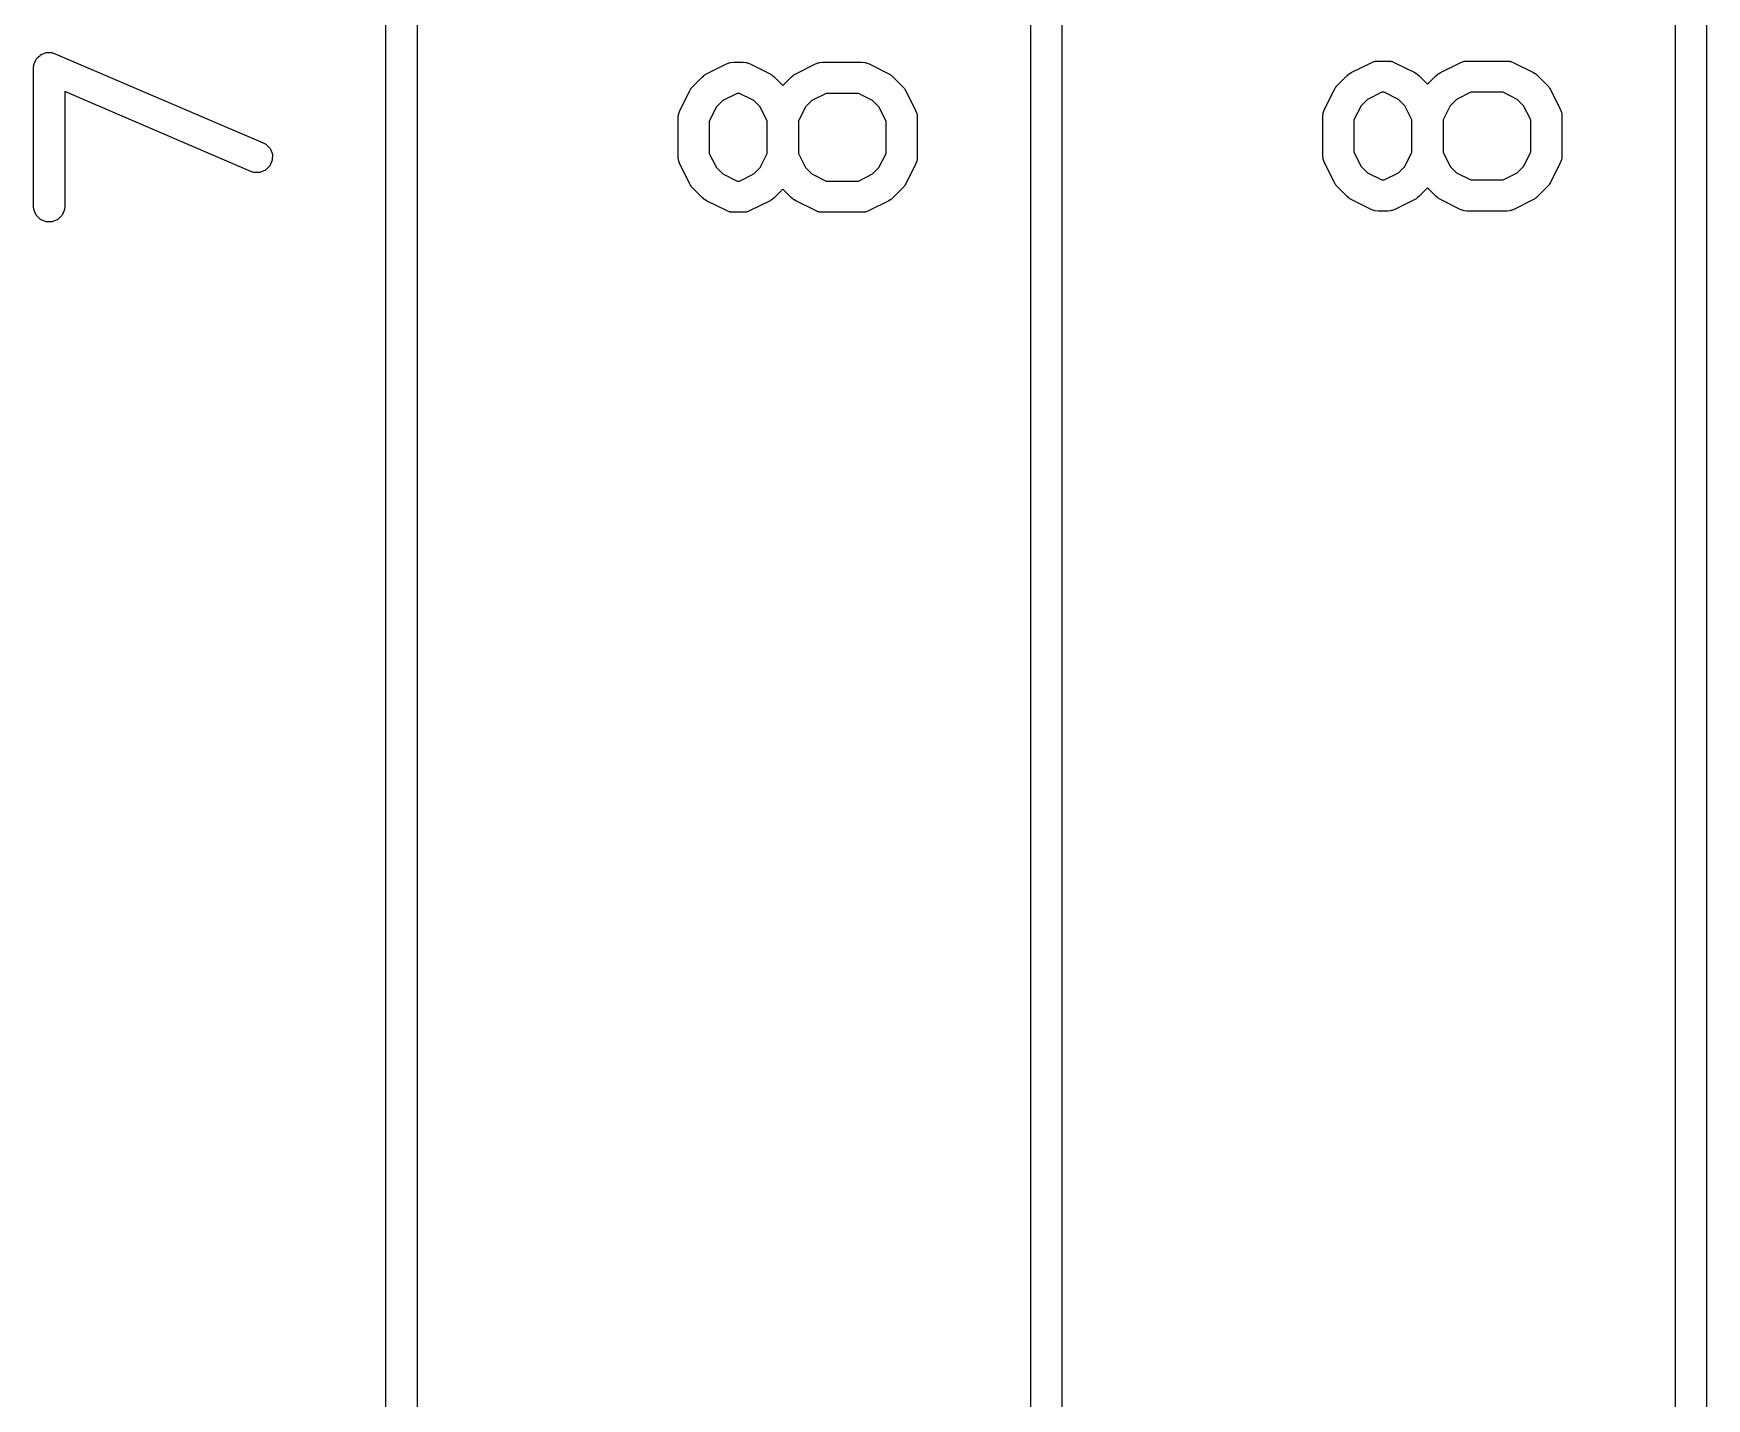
# Model space of a CAD drawing. Header units: inches. Extents: x -1 to 5.83, y -0.16 to 3.73.
# Drawn here: x 5.4888 to 5.8056, y 1.2806 to 1.5391 of the extents above; entities that cross this region are included whole.
import ezdxf

# ---------------------------------------------------------------- set-up
doc = ezdxf.new("R2010")
doc.units = ezdxf.units.IN
doc.header["$MEASUREMENT"] = 0
doc.layers.add('BLACK', color=250, linetype='CONTINUOUS')

msp = doc.modelspace()

# ---------------------------------------------------------------- linework, layer by layer
at = {"layer": 'BLACK', "linetype": 'CONTINUOUS'}
for p, q in [((5.79965, 0.0123), (5.79965, 3.36817)), ((5.80555, 3.36817), (5.80555, 0.0123)), ((5.6776, 0.11207), (5.6776, 3.26793)), ((5.6835, 3.26793), (5.6835, 0.11207)), ((5.55555, 0.30207), (5.55555, 3.07793)), ((5.56146, 3.07793), (5.56146, 0.30207)), ((5.48881, 1.53252), (5.48887, 1.5331)), ((5.48887, 1.5331), (5.48888, 1.53311)), ((5.48888, 1.53313), (5.4891, 1.53364)), ((5.48888, 1.53311), (5.48888, 1.53313)), ((5.4891, 1.53364), (5.48931, 1.53416)), ((5.48931, 1.53416), (5.48932, 1.53417)), ((5.48932, 1.53417), (5.48933, 1.53419)), ((5.48933, 1.53419), (5.48973, 1.53458)), ((5.48973, 1.53458), (5.49012, 1.53497)), ((5.49012, 1.53497), (5.49014, 1.53498)), ((5.49014, 1.53498), (5.49015, 1.53499)), ((5.49015, 1.53499), (5.49067, 1.5352)), ((5.49067, 1.5352), (5.49119, 1.53542)), ((5.49119, 1.53542), (5.49121, 1.53542)), ((5.49121, 1.53542), (5.49122, 1.53542)), ((5.49122, 1.53542), (5.49178, 1.53542)), ((5.49178, 1.53542), (5.49234, 1.53542)), ((5.49234, 1.53542), (5.49236, 1.53541)), ((5.49236, 1.53541), (5.49238, 1.53541)), ((5.49238, 1.53541), (5.49293, 1.53523)), ((5.49293, 1.53523), (5.5323, 1.51836)), ((5.61624, 1.53141), (5.61999, 1.53329)), ((5.61999, 1.53329), (5.62053, 1.53349)), ((5.62053, 1.53349), (5.62064, 1.5335)), ((5.62064, 1.5335), (5.62073, 1.53354)), ((5.62073, 1.53354), (5.62131, 1.5336)), ((5.62131, 1.5336), (5.62319, 1.5336)), ((5.62319, 1.5336), (5.62376, 1.53354)), ((5.62376, 1.53354), (5.62386, 1.5335)), ((5.62386, 1.5335), (5.62397, 1.53349)), ((5.62397, 1.53349), (5.62451, 1.53329)), ((5.62451, 1.53329), (5.62826, 1.53141)), ((5.63311, 1.53141), (5.63686, 1.53329)), ((5.63686, 1.53329), (5.6374, 1.53349)), ((5.6374, 1.53349), (5.63751, 1.5335)), ((5.63751, 1.5335), (5.63761, 1.53354)), ((5.63761, 1.53354), (5.63818, 1.5336)), ((5.63818, 1.5336), (5.64568, 1.5336)), ((5.64568, 1.5336), (5.64626, 1.53354)), ((5.64626, 1.53354), (5.64636, 1.5335)), ((5.64636, 1.5335), (5.64646, 1.53349)), ((5.64646, 1.53349), (5.647, 1.53329)), ((5.647, 1.53329), (5.65075, 1.53141)), ((5.73829, 1.53165), (5.74204, 1.53352)), ((5.74204, 1.53352), (5.74258, 1.53373)), ((5.74258, 1.53373), (5.74268, 1.53374)), ((5.74268, 1.53374), (5.74278, 1.53378)), ((5.74278, 1.53378), (5.74336, 1.53383)), ((5.74336, 1.53383), (5.74523, 1.53383)), ((5.74523, 1.53383), (5.74581, 1.53378)), ((5.74581, 1.53378), (5.74591, 1.53374)), ((5.74591, 1.53374), (5.74601, 1.53373)), ((5.74601, 1.53373), (5.74655, 1.53352)), ((5.74655, 1.53352), (5.7503, 1.53165)), ((5.75516, 1.53165), (5.75891, 1.53352)), ((5.75891, 1.53352), (5.75945, 1.53373)), ((5.75945, 1.53373), (5.75956, 1.53374)), ((5.75956, 1.53374), (5.75965, 1.53378)), ((5.75965, 1.53378), (5.76023, 1.53383)), ((5.76023, 1.53383), (5.76773, 1.53383)), ((5.76773, 1.53383), (5.76831, 1.53378)), ((5.76831, 1.53378), (5.7684, 1.53374)), ((5.7684, 1.53374), (5.76851, 1.53373)), ((5.76851, 1.53373), (5.76905, 1.53352)), ((5.76905, 1.53352), (5.7728, 1.53165)), ((5.48881, 1.50627), (5.48881, 1.53252)), ((5.6136, 1.52898), (5.61547, 1.53086)), ((5.61547, 1.53086), (5.6157, 1.53104)), ((5.6157, 1.53104), (5.61575, 1.5311)), ((5.61575, 1.5311), (5.61584, 1.53116)), ((5.61584, 1.53116), (5.61592, 1.53123)), ((5.61592, 1.53123), (5.61599, 1.53126)), ((5.61599, 1.53126), (5.61624, 1.53141)), ((5.62826, 1.53141), (5.6285, 1.53126)), ((5.6285, 1.53126), (5.62858, 1.53123)), ((5.62858, 1.53123), (5.62866, 1.53116)), ((5.62866, 1.53116), (5.62875, 1.5311)), ((5.62875, 1.5311), (5.6288, 1.53104)), ((5.6288, 1.53104), (5.62902, 1.53086)), ((5.62902, 1.53086), (5.63068, 1.5292)), ((5.63068, 1.5292), (5.63235, 1.53086)), ((5.63235, 1.53086), (5.63257, 1.53104)), ((5.63257, 1.53104), (5.63262, 1.5311)), ((5.63262, 1.5311), (5.63271, 1.53116)), ((5.63271, 1.53116), (5.63279, 1.53123)), ((5.63279, 1.53123), (5.63287, 1.53126)), ((5.63287, 1.53126), (5.63311, 1.53141)), ((5.65075, 1.53141), (5.651, 1.53126)), ((5.651, 1.53126), (5.65107, 1.53123)), ((5.65107, 1.53123), (5.65115, 1.53116)), ((5.65115, 1.53116), (5.65124, 1.5311)), ((5.65124, 1.5311), (5.65129, 1.53104)), ((5.65129, 1.53104), (5.65152, 1.53086)), ((5.65152, 1.53086), (5.65339, 1.52898)), ((5.73565, 1.52922), (5.73752, 1.53109)), ((5.73752, 1.53109), (5.73775, 1.53128)), ((5.73775, 1.53128), (5.7378, 1.53134)), ((5.7378, 1.53134), (5.73789, 1.5314)), ((5.73789, 1.5314), (5.73797, 1.53146)), ((5.73797, 1.53146), (5.73804, 1.53149)), ((5.73804, 1.53149), (5.73829, 1.53165)), ((5.7503, 1.53165), (5.75055, 1.53149)), ((5.75055, 1.53149), (5.75062, 1.53146)), ((5.75062, 1.53146), (5.7507, 1.5314)), ((5.7507, 1.5314), (5.75079, 1.53134)), ((5.75079, 1.53134), (5.75084, 1.53128)), ((5.75084, 1.53128), (5.75107, 1.53109)), ((5.75107, 1.53109), (5.75273, 1.52943)), ((5.75273, 1.52943), (5.75439, 1.53109)), ((5.75439, 1.53109), (5.75462, 1.53128)), ((5.75462, 1.53128), (5.75467, 1.53134)), ((5.75467, 1.53134), (5.75476, 1.5314)), ((5.75476, 1.5314), (5.75484, 1.53146)), ((5.75484, 1.53146), (5.75491, 1.53149)), ((5.75491, 1.53149), (5.75516, 1.53165)), ((5.7728, 1.53165), (5.77305, 1.53149)), ((5.77305, 1.53149), (5.77312, 1.53146)), ((5.77312, 1.53146), (5.7732, 1.5314)), ((5.7732, 1.5314), (5.77329, 1.53134)), ((5.77329, 1.53134), (5.77334, 1.53128)), ((5.77334, 1.53128), (5.77357, 1.53109)), ((5.77357, 1.53109), (5.77544, 1.52922)), ((5.52997, 1.51293), (5.49472, 1.52804)), ((5.49472, 1.52804), (5.49472, 1.50627)), ((5.61117, 1.52447), (5.61305, 1.52822)), ((5.61305, 1.52822), (5.6132, 1.52846)), ((5.6132, 1.52846), (5.61323, 1.52854)), ((5.61323, 1.52854), (5.6133, 1.52862)), ((5.6133, 1.52862), (5.61335, 1.52871)), ((5.61335, 1.52871), (5.61341, 1.52876)), ((5.61341, 1.52876), (5.6136, 1.52898)), ((5.62201, 1.52769), (5.61931, 1.52634)), ((5.62249, 1.52769), (5.62201, 1.52769)), ((5.62519, 1.52634), (5.62249, 1.52769)), ((5.63888, 1.52769), (5.63618, 1.52634)), ((5.64499, 1.52769), (5.63888, 1.52769)), ((5.64768, 1.52634), (5.64499, 1.52769)), ((5.65339, 1.52898), (5.65358, 1.52876)), ((5.65358, 1.52876), (5.65364, 1.52871)), ((5.65364, 1.52871), (5.6537, 1.52862)), ((5.6537, 1.52862), (5.65376, 1.52854)), ((5.65376, 1.52854), (5.65379, 1.52846)), ((5.65379, 1.52846), (5.65395, 1.52822)), ((5.65395, 1.52822), (5.65582, 1.52447)), ((5.73322, 1.5247), (5.73509, 1.52845)), ((5.73509, 1.52845), (5.73525, 1.5287)), ((5.73525, 1.5287), (5.73528, 1.52877)), ((5.73528, 1.52877), (5.73535, 1.52885)), ((5.73535, 1.52885), (5.7354, 1.52894)), ((5.7354, 1.52894), (5.73546, 1.52899)), ((5.73546, 1.52899), (5.73565, 1.52922)), ((5.74406, 1.52793), (5.74136, 1.52658)), ((5.74454, 1.52793), (5.74406, 1.52793)), ((5.74723, 1.52658), (5.74454, 1.52793)), ((5.76093, 1.52793), (5.75823, 1.52658)), ((5.76703, 1.52793), (5.76093, 1.52793)), ((5.76973, 1.52658), (5.76703, 1.52793)), ((5.77544, 1.52922), (5.77563, 1.52899)), ((5.77563, 1.52899), (5.77569, 1.52894)), ((5.77569, 1.52894), (5.77574, 1.52885)), ((5.77574, 1.52885), (5.77581, 1.52877)), ((5.77581, 1.52877), (5.77584, 1.5287)), ((5.77584, 1.5287), (5.776, 1.52845)), ((5.776, 1.52845), (5.77787, 1.5247)), ((5.61086, 1.52315), (5.61092, 1.52372)), ((5.61092, 1.52372), (5.61096, 1.52382)), ((5.61096, 1.52393), (5.61117, 1.52447)), ((5.61096, 1.52382), (5.61096, 1.52393)), ((5.61811, 1.52515), (5.61676, 1.52245)), ((5.61931, 1.52634), (5.61811, 1.52515)), ((5.62638, 1.52515), (5.62519, 1.52634)), ((5.62773, 1.52245), (5.62638, 1.52515)), ((5.63499, 1.52515), (5.63364, 1.52245)), ((5.63618, 1.52634), (5.63499, 1.52515)), ((5.64888, 1.52515), (5.64768, 1.52634)), ((5.65023, 1.52245), (5.64888, 1.52515)), ((5.65582, 1.52447), (5.65603, 1.52393)), ((5.65603, 1.52393), (5.65604, 1.52382)), ((5.65604, 1.52382), (5.65608, 1.52372)), ((5.65608, 1.52372), (5.65613, 1.52315)), ((5.73291, 1.52338), (5.73296, 1.52396)), ((5.73296, 1.52396), (5.733, 1.52406)), ((5.733, 1.52406), (5.73301, 1.52416)), ((5.73301, 1.52416), (5.73322, 1.5247)), ((5.74016, 1.52538), (5.73881, 1.52269)), ((5.74136, 1.52658), (5.74016, 1.52538)), ((5.74843, 1.52538), (5.74723, 1.52658)), ((5.74978, 1.52269), (5.74843, 1.52538)), ((5.75703, 1.52538), (5.75568, 1.52269)), ((5.75823, 1.52658), (5.75703, 1.52538)), ((5.77093, 1.52538), (5.76973, 1.52658)), ((5.77228, 1.52269), (5.77093, 1.52538)), ((5.77787, 1.5247), (5.77808, 1.52416)), ((5.77808, 1.52416), (5.77808, 1.52406)), ((5.77808, 1.52406), (5.77813, 1.52396)), ((5.77813, 1.52396), (5.77818, 1.52338)), ((5.61086, 1.51565), (5.61086, 1.52315)), ((5.61676, 1.52245), (5.61676, 1.51634)), ((5.62773, 1.51634), (5.62773, 1.52245)), ((5.63364, 1.52245), (5.63364, 1.51634)), ((5.65023, 1.51634), (5.65023, 1.52245)), ((5.65613, 1.52315), (5.65613, 1.51565)), ((5.73291, 1.51588), (5.73291, 1.52338)), ((5.73881, 1.52269), (5.73881, 1.51658)), ((5.74978, 1.51658), (5.74978, 1.52269)), ((5.75568, 1.52269), (5.75568, 1.51658)), ((5.77228, 1.51658), (5.77228, 1.52269)), ((5.77818, 1.52338), (5.77818, 1.51588)), ((5.5323, 1.51836), (5.5328, 1.51808)), ((5.5328, 1.51808), (5.53361, 1.51726)), ((5.53361, 1.51726), (5.53404, 1.51619)), ((5.53402, 1.51504), (5.53357, 1.51398)), ((5.53404, 1.51619), (5.53402, 1.51504)), ((5.61092, 1.51507), (5.61086, 1.51565)), ((5.61096, 1.51497), (5.61092, 1.51507)), ((5.61096, 1.51487), (5.61096, 1.51497)), ((5.61117, 1.51433), (5.61096, 1.51487)), ((5.61305, 1.51058), (5.61117, 1.51433)), ((5.61676, 1.51634), (5.61811, 1.51365)), ((5.62638, 1.51365), (5.62773, 1.51634)), ((5.63364, 1.51634), (5.63499, 1.51365)), ((5.64888, 1.51365), (5.65023, 1.51634)), ((5.65582, 1.51433), (5.65395, 1.51058)), ((5.65603, 1.51487), (5.65582, 1.51433)), ((5.65604, 1.51497), (5.65603, 1.51487)), ((5.65608, 1.51507), (5.65604, 1.51497)), ((5.65613, 1.51565), (5.65608, 1.51507)), ((5.73296, 1.51531), (5.73291, 1.51588)), ((5.733, 1.51521), (5.73296, 1.51531)), ((5.73301, 1.5151), (5.733, 1.51521)), ((5.73322, 1.51456), (5.73301, 1.5151)), ((5.73509, 1.51081), (5.73322, 1.51456)), ((5.73881, 1.51658), (5.74016, 1.51388)), ((5.74843, 1.51388), (5.74978, 1.51658)), ((5.75568, 1.51658), (5.75703, 1.51388)), ((5.77093, 1.51388), (5.77228, 1.51658)), ((5.77787, 1.51456), (5.776, 1.51081)), ((5.77808, 1.5151), (5.77787, 1.51456)), ((5.77813, 1.51531), (5.77808, 1.51521)), ((5.77808, 1.51521), (5.77808, 1.5151)), ((5.77818, 1.51588), (5.77813, 1.51531)), ((5.53052, 1.51276), (5.52997, 1.51293)), ((5.53168, 1.51274), (5.53052, 1.51276)), ((5.53275, 1.51317), (5.53168, 1.51274)), ((5.53357, 1.51398), (5.53275, 1.51317)), ((5.61811, 1.51365), (5.61931, 1.51245)), ((5.61931, 1.51245), (5.62201, 1.5111)), ((5.62201, 1.5111), (5.62249, 1.5111)), ((5.62249, 1.5111), (5.62519, 1.51245)), ((5.62519, 1.51245), (5.62638, 1.51365)), ((5.63499, 1.51365), (5.63618, 1.51245)), ((5.63618, 1.51245), (5.63888, 1.5111)), ((5.63888, 1.5111), (5.64499, 1.5111)), ((5.64499, 1.5111), (5.64768, 1.51245)), ((5.64768, 1.51245), (5.64888, 1.51365)), ((5.74016, 1.51388), (5.74136, 1.51269)), ((5.74136, 1.51269), (5.74406, 1.51134)), ((5.74406, 1.51134), (5.74454, 1.51134)), ((5.74454, 1.51134), (5.74723, 1.51269)), ((5.74723, 1.51269), (5.74843, 1.51388)), ((5.75703, 1.51388), (5.75823, 1.51269)), ((5.75823, 1.51269), (5.76093, 1.51134)), ((5.76093, 1.51134), (5.76703, 1.51134)), ((5.76703, 1.51134), (5.76973, 1.51269)), ((5.76973, 1.51269), (5.77093, 1.51388)), ((5.6132, 1.51033), (5.61305, 1.51058)), ((5.61323, 1.51026), (5.6132, 1.51033)), ((5.6133, 1.51018), (5.61323, 1.51026)), ((5.61335, 1.51009), (5.6133, 1.51018)), ((5.61341, 1.51004), (5.61335, 1.51009)), ((5.6136, 1.50981), (5.61341, 1.51004)), ((5.61547, 1.50793), (5.6136, 1.50981)), ((5.6157, 1.50775), (5.61547, 1.50793)), ((5.61575, 1.50769), (5.6157, 1.50775)), ((5.61584, 1.50763), (5.61575, 1.50769)), ((5.62875, 1.50769), (5.62866, 1.50763)), ((5.6288, 1.50775), (5.62875, 1.50769)), ((5.62902, 1.50793), (5.6288, 1.50775)), ((5.63068, 1.5096), (5.62902, 1.50793)), ((5.63235, 1.50793), (5.63068, 1.5096)), ((5.63257, 1.50775), (5.63235, 1.50793)), ((5.63262, 1.50769), (5.63257, 1.50775)), ((5.63271, 1.50763), (5.63262, 1.50769)), ((5.65124, 1.50769), (5.65115, 1.50763)), ((5.65129, 1.50775), (5.65124, 1.50769)), ((5.65152, 1.50793), (5.65129, 1.50775)), ((5.65339, 1.50981), (5.65152, 1.50793)), ((5.65358, 1.51004), (5.65339, 1.50981)), ((5.65364, 1.51009), (5.65358, 1.51004)), ((5.6537, 1.51018), (5.65364, 1.51009)), ((5.65376, 1.51026), (5.6537, 1.51018)), ((5.65379, 1.51033), (5.65376, 1.51026)), ((5.65395, 1.51058), (5.65379, 1.51033)), ((5.73525, 1.51057), (5.73509, 1.51081)), ((5.73528, 1.51049), (5.73525, 1.51057)), ((5.73535, 1.51041), (5.73528, 1.51049)), ((5.7354, 1.51032), (5.73535, 1.51041)), ((5.73546, 1.51027), (5.7354, 1.51032)), ((5.73565, 1.51005), (5.73546, 1.51027)), ((5.73752, 1.50817), (5.73565, 1.51005)), ((5.73775, 1.50799), (5.73752, 1.50817)), ((5.7378, 1.50793), (5.73775, 1.50799)), ((5.73789, 1.50787), (5.7378, 1.50793)), ((5.73797, 1.5078), (5.73789, 1.50787)), ((5.73804, 1.50777), (5.73797, 1.5078)), ((5.73829, 1.50762), (5.73804, 1.50777)), ((5.75055, 1.50777), (5.7503, 1.50762)), ((5.75062, 1.5078), (5.75055, 1.50777)), ((5.7507, 1.50787), (5.75062, 1.5078)), ((5.75079, 1.50793), (5.7507, 1.50787)), ((5.75084, 1.50799), (5.75079, 1.50793)), ((5.75107, 1.50817), (5.75084, 1.50799)), ((5.75273, 1.50983), (5.75107, 1.50817)), ((5.75439, 1.50817), (5.75273, 1.50983)), ((5.75462, 1.50799), (5.75439, 1.50817)), ((5.75467, 1.50793), (5.75462, 1.50799)), ((5.75476, 1.50787), (5.75467, 1.50793)), ((5.75484, 1.5078), (5.75476, 1.50787)), ((5.75491, 1.50777), (5.75484, 1.5078)), ((5.75516, 1.50762), (5.75491, 1.50777)), ((5.77305, 1.50777), (5.7728, 1.50762)), ((5.77312, 1.5078), (5.77305, 1.50777)), ((5.7732, 1.50787), (5.77312, 1.5078)), ((5.77329, 1.50793), (5.7732, 1.50787)), ((5.77334, 1.50799), (5.77329, 1.50793)), ((5.77357, 1.50817), (5.77334, 1.50799)), ((5.77544, 1.51005), (5.77357, 1.50817)), ((5.77563, 1.51027), (5.77544, 1.51005)), ((5.77569, 1.51032), (5.77563, 1.51027)), ((5.77574, 1.51041), (5.77569, 1.51032)), ((5.77581, 1.51049), (5.77574, 1.51041)), ((5.77584, 1.51057), (5.77581, 1.51049)), ((5.776, 1.51081), (5.77584, 1.51057)), ((5.48887, 1.5057), (5.48881, 1.50627)), ((5.48931, 1.50463), (5.48887, 1.5057)), ((5.49012, 1.50382), (5.48931, 1.50463)), ((5.49422, 1.50463), (5.49341, 1.50382)), ((5.49466, 1.5057), (5.49422, 1.50463)), ((5.49472, 1.50627), (5.49466, 1.5057)), ((5.61592, 1.50757), (5.61584, 1.50763)), ((5.61599, 1.50754), (5.61592, 1.50757)), ((5.61624, 1.50738), (5.61599, 1.50754)), ((5.61999, 1.50551), (5.61624, 1.50738)), ((5.62053, 1.5053), (5.61999, 1.50551)), ((5.62064, 1.50529), (5.62053, 1.5053)), ((5.62073, 1.50525), (5.62064, 1.50529)), ((5.62131, 1.5052), (5.62073, 1.50525)), ((5.62319, 1.5052), (5.62131, 1.5052)), ((5.62376, 1.50525), (5.62319, 1.5052)), ((5.62386, 1.50529), (5.62376, 1.50525)), ((5.62397, 1.5053), (5.62386, 1.50529)), ((5.62451, 1.50551), (5.62397, 1.5053)), ((5.62826, 1.50738), (5.62451, 1.50551)), ((5.6285, 1.50754), (5.62826, 1.50738)), ((5.62858, 1.50757), (5.6285, 1.50754)), ((5.62866, 1.50763), (5.62858, 1.50757)), ((5.63279, 1.50757), (5.63271, 1.50763)), ((5.63287, 1.50754), (5.63279, 1.50757)), ((5.63311, 1.50738), (5.63287, 1.50754)), ((5.63686, 1.50551), (5.63311, 1.50738)), ((5.6374, 1.5053), (5.63686, 1.50551)), ((5.63751, 1.50529), (5.6374, 1.5053)), ((5.63761, 1.50525), (5.63751, 1.50529)), ((5.63818, 1.5052), (5.63761, 1.50525)), ((5.64568, 1.5052), (5.63818, 1.5052)), ((5.64626, 1.50525), (5.64568, 1.5052)), ((5.64636, 1.50529), (5.64626, 1.50525)), ((5.64646, 1.5053), (5.64636, 1.50529)), ((5.647, 1.50551), (5.64646, 1.5053)), ((5.65075, 1.50738), (5.647, 1.50551)), ((5.651, 1.50754), (5.65075, 1.50738)), ((5.65107, 1.50757), (5.651, 1.50754)), ((5.65115, 1.50763), (5.65107, 1.50757)), ((5.74204, 1.50574), (5.73829, 1.50762)), ((5.74258, 1.50554), (5.74204, 1.50574)), ((5.74268, 1.50553), (5.74258, 1.50554)), ((5.74278, 1.50549), (5.74268, 1.50553)), ((5.74336, 1.50543), (5.74278, 1.50549)), ((5.74523, 1.50543), (5.74336, 1.50543)), ((5.74581, 1.50549), (5.74523, 1.50543)), ((5.74591, 1.50553), (5.74581, 1.50549)), ((5.74601, 1.50554), (5.74591, 1.50553)), ((5.74655, 1.50574), (5.74601, 1.50554)), ((5.7503, 1.50762), (5.74655, 1.50574)), ((5.75891, 1.50574), (5.75516, 1.50762)), ((5.75945, 1.50554), (5.75891, 1.50574)), ((5.75956, 1.50553), (5.75945, 1.50554)), ((5.75965, 1.50549), (5.75956, 1.50553)), ((5.76023, 1.50543), (5.75965, 1.50549)), ((5.76773, 1.50543), (5.76023, 1.50543)), ((5.76831, 1.50549), (5.76773, 1.50543)), ((5.7684, 1.50553), (5.76831, 1.50549)), ((5.76851, 1.50554), (5.7684, 1.50553)), ((5.76905, 1.50574), (5.76851, 1.50554)), ((5.7728, 1.50762), (5.76905, 1.50574)), ((5.49119, 1.50338), (5.49012, 1.50382)), ((5.49234, 1.50338), (5.49119, 1.50338)), ((5.49341, 1.50382), (5.49234, 1.50338))]:
    msp.add_line(p, q, dxfattribs=at)

doc.saveas('drawing.dxf')
